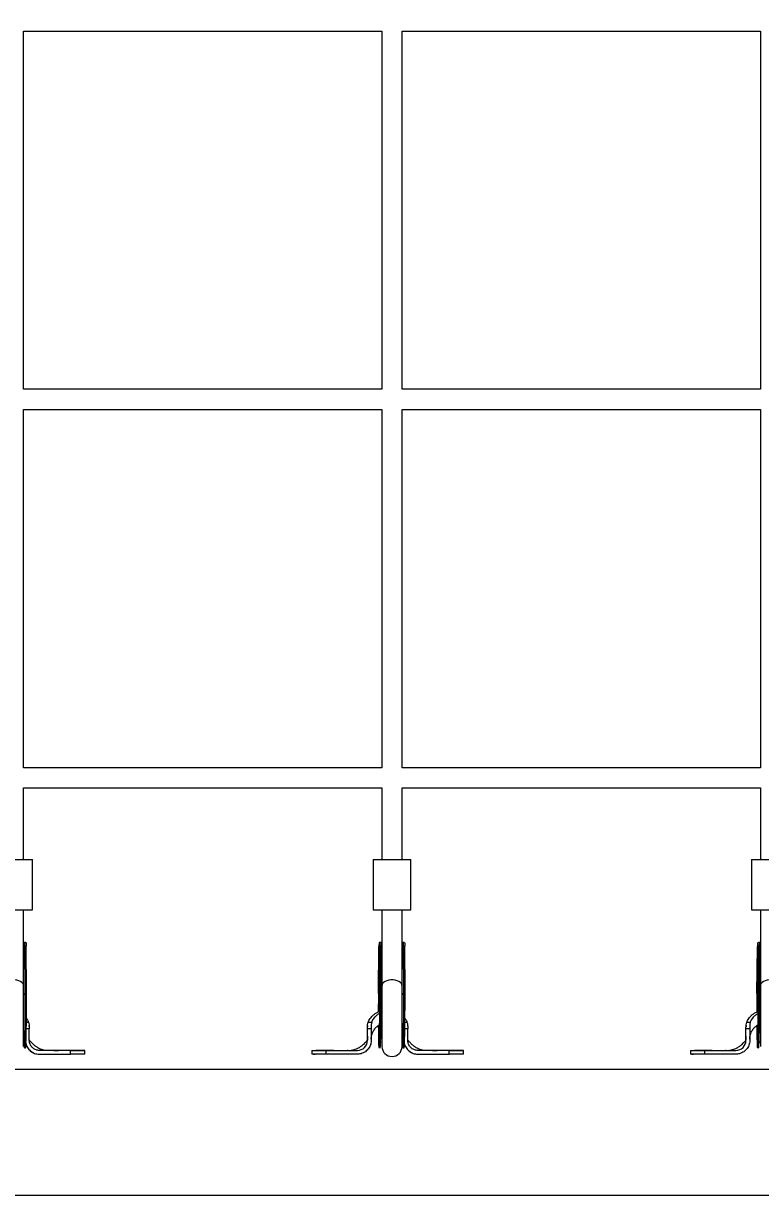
# Model space of a CAD drawing. Header units: millimetres. Extents: x -6879 to 7341, y -8047 to 7187.
# Drawn here: x -4096 to -3512, y -91 to 843 of the extents above; entities that cross this region are included whole.
import ezdxf

# ---------------------------------------------------------------- set-up
doc = ezdxf.new("R2010")
doc.units = ezdxf.units.MM
for name, color, linetype in [('DIKOM_ОБЪЕКТ', 7, 'Continuous'), ('DIKOM_РАЗМЕР_ЗОНА', 7, 'Continuous'), ('DIKOM_РАЗМЕР_ОБЪЕКТА', 7, 'Continuous')]:
    doc.layers.add(name, color=color, linetype=linetype)
doc.styles.add('style1', font='arial.ttf', dxfattribs={"width": 0.8})
doc.dimstyles.new('1-50', dxfattribs={"dimtxt": 300, "dimasz": 200, "dimexe": 100, "dimexo": 0, "dimgap": 100, "dimtad": 0, "dimdec": 0, "dimtxsty": 'style1', "dimcen": 0, "dimclrd": 7, "dimclre": 7, "dimadec": 1, "dimazin": 2, "dimtfac": 1, "dimtdec": 0, "dimtmove": 1, "dimatfit": 3, "dimfxl": 0, "dimlwd": 25, "dimlwe": 18, "dimarcsym": 0})

# ---------------------------------------------------------------- blocks, each defined once
blk = doc.blocks.new('*D20')
at = {"layer": 'Defpoints', "color": 0, "transparency": 16777216}
for p in [(-335.47, 4138.44), (-5198.79, -5966.88), (-1568.13, -5966.88)]:
    blk.add_point(p, dxfattribs=at)
at = {"layer": 'DIKOM_РАЗМЕР_ОБЪЕКТА', "color": 7, "lineweight": 18, "transparency": 16777216}
for p, q in [((-335.47, 4138.44), (-5298.79, 4138.44)), ((-1568.13, -5966.88), (-5298.79, -5966.88))]:
    blk.add_line(p, q, dxfattribs=at)
at = {"layer": 'DIKOM_РАЗМЕР_ОБЪЕКТА', "color": 7, "lineweight": 25, "transparency": 16777216}
for p, q in [((-5198.79, 3938.44), (-5198.79, -81.84)), ((-5198.79, -5766.88), (-5198.79, -1161.62))]:
    blk.add_line(p, q, dxfattribs=at)
at = {"layer": 'DIKOM_РАЗМЕР_ОБЪЕКТА', "color": 7, "transparency": 16777216}
for points in [[(-5232.12, 3938.44), (-5165.46, 3938.44), (-5198.79, 4138.44)], [(-5232.12, -5766.88), (-5165.46, -5766.88), (-5198.79, -5966.88)]]:
    blk.add_solid(points, dxfattribs=at)
at = {"layer": 'DIKOM_РАЗМЕР_ОБЪЕКТА', "color": 0, "transparency": 16777216, "insert": (-5198.79, -621.73), "char_height": 300, "attachment_point": 5, "rotation": 90, "style": 'style1'}
blk.add_mtext('10100', dxfattribs=at)
blk = doc.blocks.new('*D19')
at = {"layer": 'Defpoints', "color": 0, "transparency": 16777216}
for p in [(5624.04, 6094.27), (-4435.35, 2864.29), (5624.04, -2640.11)]:
    blk.add_point(p, dxfattribs=at)
at = {"layer": 'DIKOM_РАЗМЕР_ОБЪЕКТА', "color": 7, "lineweight": 18, "transparency": 16777216}
for p, q in [((-4435.35, 2864.29), (-4435.35, 6194.27)), ((5624.04, -2640.11), (5624.04, 6194.27))]:
    blk.add_line(p, q, dxfattribs=at)
at = {"layer": 'DIKOM_РАЗМЕР_ОБЪЕКТА', "color": 7, "lineweight": 25, "transparency": 16777216}
for p, q in [((-4235.35, 6094.27), (2113.67, 6094.27)), ((5424.04, 6094.27), (3193.46, 6094.27))]:
    blk.add_line(p, q, dxfattribs=at)
at = {"layer": 'DIKOM_РАЗМЕР_ОБЪЕКТА', "color": 7, "transparency": 16777216}
for points in [[(-4235.35, 6127.6), (-4235.35, 6060.94), (-4435.35, 6094.27)], [(5424.04, 6127.6), (5424.04, 6060.94), (5624.04, 6094.27)]]:
    blk.add_solid(points, dxfattribs=at)
at = {"layer": 'DIKOM_РАЗМЕР_ОБЪЕКТА', "color": 0, "transparency": 16777216, "insert": (2653.56, 6094.27), "char_height": 300, "attachment_point": 5, "style": 'style1'}
blk.add_mtext('10100', dxfattribs=at)
blk = doc.blocks.new('*D18')
at = {"layer": 'Defpoints', "color": 0, "transparency": 16777216}
for p in [(-342.29, 5666.7), (-6681.79, -8047.27), (-1651.48, -8047.27)]:
    blk.add_point(p, dxfattribs=at)
at = {"layer": 'DIKOM_РАЗМЕР_ЗОНА', "color": 7, "lineweight": 18, "transparency": 16777216}
for p, q in [((-342.29, 5666.7), (-6781.79, 5666.7)), ((-1651.48, -8047.27), (-6781.79, -8047.27))]:
    blk.add_line(p, q, dxfattribs=at)
at = {"layer": 'DIKOM_РАЗМЕР_ЗОНА', "color": 7, "lineweight": 25, "transparency": 16777216}
for p, q in [((-6681.79, 5466.7), (-6681.79, -340.84)), ((-6681.79, -7847.27), (-6681.79, -1420.62))]:
    blk.add_line(p, q, dxfattribs=at)
at = {"layer": 'DIKOM_РАЗМЕР_ЗОНА', "color": 7, "transparency": 16777216}
for points in [[(-6715.12, 5466.7), (-6648.46, 5466.7), (-6681.79, 5666.7)], [(-6715.12, -7847.27), (-6648.46, -7847.27), (-6681.79, -8047.27)]]:
    blk.add_solid(points, dxfattribs=at)
at = {"layer": 'DIKOM_РАЗМЕР_ЗОНА', "color": 0, "transparency": 16777216, "insert": (-6681.79, -880.73), "char_height": 300, "attachment_point": 5, "rotation": 90, "style": 'style1'}
blk.add_mtext('13700', dxfattribs=at)
blk = doc.blocks.new('*D17')
at = {"layer": 'Defpoints', "color": 0, "transparency": 16777216}
for p in [(-5935.35, 6990.27), (-5935.35, 998.27), (7340.79, -2830.86)]:
    blk.add_point(p, dxfattribs=at)
at = {"layer": 'DIKOM_РАЗМЕР_ЗОНА', "color": 7, "lineweight": 18, "transparency": 16777216}
for p, q in [((-5935.35, 998.27), (-5935.35, 7090.27)), ((7340.79, -2830.86), (7340.79, 7090.27))]:
    blk.add_line(p, q, dxfattribs=at)
at = {"layer": 'DIKOM_РАЗМЕР_ЗОНА', "color": 7, "lineweight": 25, "transparency": 16777216}
for p, q in [((-5735.35, 6990.27), (2016.67, 6990.27)), ((7140.79, 6990.27), (3096.46, 6990.27))]:
    blk.add_line(p, q, dxfattribs=at)
at = {"layer": 'DIKOM_РАЗМЕР_ЗОНА', "color": 7, "transparency": 16777216}
for points in [[(-5735.35, 7023.6), (-5735.35, 6956.94), (-5935.35, 6990.27)], [(7140.79, 7023.6), (7140.79, 6956.94), (7340.79, 6990.27)]]:
    blk.add_solid(points, dxfattribs=at)
at = {"layer": 'DIKOM_РАЗМЕР_ЗОНА', "color": 0, "transparency": 16777216, "insert": (2556.56, 6990.27), "char_height": 300, "attachment_point": 5, "style": 'style1'}
blk.add_mtext('13300', dxfattribs=at)

msp = doc.modelspace()

# ---------------------------------------------------------------- linework, layer by layer
at = {"layer": 'DIKOM_ОБЪЕКТ', "color": 7, "linetype": 'Continuous', "lineweight": 15}
for p, q in [((-4096.47, 837.06), (-3812.47, 837.06)), ((-4096.47, 553.06), (-4096.47, 837.06)), ((-3812.47, 837.06), (-3812.47, 553.06)), ((-3796.47, 837.06), (-3512.47, 837.06)), ((-3796.47, 553.06), (-3796.47, 837.06)), ((-3512.47, 837.06), (-3512.47, 553.06)), ((-3812.47, 553.06), (-4096.47, 553.06)), ((-3512.47, 553.06), (-3796.47, 553.06)), ((-4096.47, 253.06), (-4096.47, 537.06)), ((-4096.47, 537.06), (-3812.47, 537.06)), ((-3812.47, 537.06), (-3812.47, 253.06)), ((-3796.47, 253.06), (-3796.47, 537.06)), ((-3796.47, 537.06), (-3512.47, 537.06)), ((-3512.47, 537.06), (-3512.47, 253.06)), ((-3812.47, 253.06), (-4096.47, 253.06)), ((-3512.47, 253.06), (-3796.47, 253.06)), ((-4096.47, 180.4), (-4096.47, 237.06)), ((-4096.47, 237.06), (-3812.47, 237.06)), ((-3812.47, 237.06), (-3812.47, 180.4)), ((-3796.47, 237.06), (-3512.47, 237.06)), ((-3796.47, 180.4), (-3796.47, 237.06)), ((-3512.47, 237.06), (-3512.47, 180.4)), ((-4104.47, 180.4), (-4089.47, 180.4)), ((-4089.47, 140.4), (-4089.47, 180.4)), ((-3819.47, 180.4), (-3819.47, 140.4)), ((-3819.47, 180.4), (-3804.47, 180.4)), ((-3804.47, 180.4), (-3789.47, 180.4)), ((-3789.47, 140.4), (-3789.47, 180.4)), ((-3519.47, 180.4), (-3519.47, 140.4)), ((-3519.47, 180.4), (-3504.47, 180.4)), ((-4104.47, 140.4), (-4089.47, 140.4)), ((-4096.47, 80.12), (-4096.47, 140.4)), ((-3819.47, 140.4), (-3804.47, 140.4)), ((-3812.47, 140.4), (-3812.47, 80.12)), ((-3804.47, 140.4), (-3789.47, 140.4)), ((-3796.47, 80.12), (-3796.47, 140.4)), ((-3519.47, 140.4), (-3504.47, 140.4)), ((-3512.47, 140.4), (-3512.47, 80.12)), ((-4094.87, 114.53), (-4095.93, 114.54)), ((-3814.34, 112.76), (-3814.15, 74.97)), ((-3812.9, 114.6), (-3813.95, 114.61)), ((-3794.87, 114.53), (-3795.93, 114.54)), ((-3514.34, 112.76), (-3514.15, 74.97)), ((-3512.9, 114.6), (-3513.95, 114.61)), ((-4095.15, 74.98), (-4095.34, 111.66)), ((-4094.34, 111.65), (-4095.34, 111.66)), ((-4094.15, 74.98), (-4094.34, 111.65)), ((-3815.24, 74.08), (-3814.8, 111.34)), ((-3814.15, 75.05), (-3814.34, 111.73)), ((-3813.34, 111.73), (-3814.34, 111.73)), ((-3813.15, 75.05), (-3813.34, 111.73)), ((-3795.15, 74.98), (-3795.34, 111.66)), ((-3794.34, 111.65), (-3795.34, 111.66)), ((-3794.15, 74.98), (-3794.34, 111.65)), ((-3515.24, 74.08), (-3514.8, 111.34)), ((-3514.15, 75.05), (-3514.34, 111.73)), ((-3513.34, 111.73), (-3514.34, 111.73)), ((-3513.15, 75.05), (-3513.34, 111.73)), ((-4096.47, 32.12), (-4096.47, 80.12)), ((-4094.15, 74.98), (-4095.15, 74.98)), ((-3813.15, 75.05), (-3814.15, 75.05)), ((-3814.15, 75.05), (-3814.15, 74.97)), ((-3813, 74.31), (-3813.15, 74.9)), ((-3812.47, 80.12), (-3812.47, 32.12)), ((-3796.47, 32.12), (-3796.47, 80.12)), ((-3794.15, 74.98), (-3795.15, 74.98)), ((-3513.15, 75.05), (-3514.15, 75.05)), ((-3514.15, 75.05), (-3514.15, 74.97)), ((-3513, 74.31), (-3513.15, 74.9)), ((-3512.47, 80.12), (-3512.47, 32.12)), ((-4094.23, 51.29), (-4092.59, 51.29)), ((-4092, 48.19), (-4092.01, 48.76)), ((-3823.87, 48.29), (-3823.89, 47.59)), ((-3823.86, 48.57), (-3823.87, 47.78)), ((-3823.25, 51.29), (-3820.53, 51.29)), ((-3794.23, 51.29), (-3792.59, 51.29)), ((-3792, 48.19), (-3792.01, 48.76)), ((-3523.87, 48.29), (-3523.89, 47.59)), ((-3523.86, 48.57), (-3523.87, 47.78)), ((-3523.25, 51.29), (-3520.53, 51.29)), ((-4091.92, 46.08), (-4094.3, 46.08)), ((-4091.92, 37.94), (-4091.92, 46.08)), ((-4091.92, 36.94), (-4091.92, 37.94)), ((-3820.92, 46.08), (-3823.92, 46.08)), ((-3823.92, 37.94), (-3823.92, 46.08)), ((-3823.92, 36.94), (-3823.92, 37.94)), ((-3820.92, 46.08), (-3820.92, 37.94)), ((-3820.92, 37.94), (-3820.92, 36.94)), ((-3791.92, 46.08), (-3794.3, 46.08)), ((-3791.92, 37.94), (-3791.92, 46.08)), ((-3791.92, 36.94), (-3791.92, 37.94)), ((-3520.92, 46.08), (-3523.92, 46.08)), ((-3523.92, 37.94), (-3523.92, 46.08)), ((-3523.92, 36.94), (-3523.92, 37.94)), ((-3520.92, 46.08), (-3520.92, 37.94)), ((-3520.92, 37.94), (-3520.92, 36.94)), ((-4095.86, 31.04), (-4094.86, 31.04)), ((-4091.35, 28.9), (-4091.03, 28.6)), ((-4090.65, 28.24), (-4088.89, 27.19)), ((-4059.2, 28.94), (-4083.92, 28.94)), ((-4059.2, 25.94), (-4059.2, 28.94)), ((-4054.51, 28.94), (-4051.4, 28.94)), ((-4054.28, 28.94), (-4052.04, 28.94)), ((-4047.92, 28.94), (-4053.2, 28.94)), ((-4047.92, 25.94), (-4047.92, 28.94)), ((-3867.92, 28.94), (-3867.92, 25.94)), ((-3862.11, 28.94), (-3864.84, 28.94)), ((-3855.41, 28.94), (-3862.04, 28.94)), ((-3856.81, 28.94), (-3857.21, 28.94)), ((-3856.64, 25.94), (-3856.64, 28.94)), ((-3856.64, 28.94), (-3831.92, 28.94)), ((-3814.86, 31.12), (-3813.86, 31.11)), ((-3795.86, 31.04), (-3794.86, 31.04)), ((-3791.35, 28.9), (-3791.03, 28.6)), ((-3790.65, 28.24), (-3788.89, 27.19)), ((-3759.2, 28.94), (-3783.92, 28.94)), ((-3759.2, 25.94), (-3759.2, 28.94)), ((-3754.51, 28.94), (-3751.4, 28.94)), ((-3754.28, 28.94), (-3752.04, 28.94)), ((-3747.92, 28.94), (-3753.2, 28.94)), ((-3747.92, 25.94), (-3747.92, 28.94)), ((-3567.92, 28.94), (-3567.92, 25.94)), ((-3562.11, 28.94), (-3564.84, 28.94)), ((-3555.41, 28.94), (-3562.04, 28.94)), ((-3556.81, 28.94), (-3557.2, 28.94)), ((-3556.64, 25.94), (-3556.64, 28.94)), ((-3556.64, 28.94), (-3531.92, 28.94)), ((-3514.86, 31.12), (-3513.86, 31.11)), ((-4083.92, 25.94), (-4059.2, 25.94)), ((-3831.92, 25.94), (-3856.64, 25.94)), ((-3783.92, 25.94), (-3759.2, 25.94)), ((-3531.92, 25.94), (-3556.64, 25.94)), ((-4185.35, 14.18), (-3135.35, 14.18)), ((-4185.35, -85.82), (-3135.35, -85.82))]:
    msp.add_line(p, q, dxfattribs=at)
at = {"layer": 'DIKOM_ОБЪЕКТ', "color": 7, "linetype": 'Continuous', "lineweight": 15, "flags": 128}
for points in [[(-4096.47, 80.12), (-4096.58, 80.89), (-4097.04, 81.89), (-4097.85, 82.81), (-4098.97, 83.6), (-4100.35, 84.23), (-4101.92, 84.67), (-4103.61, 84.89), (-4105.34, 84.89), (-4107.03, 84.67), (-4108.6, 84.23), (-4109.97, 83.6), (-4111.09, 82.81), (-4111.9, 81.89), (-4112.37, 80.89), (-4112.47, 80.12)], [(-3796.47, 80.12), (-3796.58, 80.89), (-3797.04, 81.89), (-3797.85, 82.81), (-3798.97, 83.6), (-3800.35, 84.23), (-3801.92, 84.67), (-3803.61, 84.89), (-3805.34, 84.89), (-3807.03, 84.67), (-3808.6, 84.23), (-3809.97, 83.6), (-3811.09, 82.81), (-3811.9, 81.89), (-3812.37, 80.89), (-3812.47, 80.12)], [(-3496.47, 80.12), (-3496.58, 80.89), (-3497.04, 81.89), (-3497.85, 82.81), (-3498.97, 83.6), (-3500.35, 84.23), (-3501.92, 84.67), (-3503.61, 84.89), (-3505.34, 84.89), (-3507.03, 84.67), (-3508.6, 84.23), (-3509.97, 83.6), (-3511.09, 82.81), (-3511.9, 81.89), (-3512.37, 80.89), (-3512.47, 80.12)], [(-4096.19, 36.98), (-4096.16, 35.99), (-4096.12, 34.34), (-4096.06, 33.01), (-4096.01, 32.01), (-4095.95, 31.36), (-4095.88, 31.06), (-4095.82, 31.12), (-4095.76, 31.53), (-4095.69, 32.3), (-4095.63, 33.4), (-4095.56, 34.84), (-4095.5, 36.58), (-4095.45, 38.62), (-4095.39, 40.93), (-4095.34, 43.48), (-4095.29, 46.25), (-4095.25, 49.19), (-4095.22, 52.28), (-4095.19, 55.49), (-4095.17, 58.77), (-4095.15, 62.09), (-4095.14, 65.41), (-4095.14, 68.69), (-4095.14, 71.89), (-4095.15, 74.98)], [(-4094.52, 36.14), (-4094.5, 36.58), (-4094.45, 38.62), (-4094.39, 40.93), (-4094.34, 43.48), (-4094.29, 46.24), (-4094.25, 49.19), (-4094.22, 52.28), (-4094.19, 55.49), (-4094.17, 58.77), (-4094.15, 62.09), (-4094.14, 65.4), (-4094.14, 68.68), (-4094.14, 71.89), (-4094.15, 74.98)], [(-3815.32, 48.53), (-3815.32, 48.3), (-3815.3, 45.41), (-3815.27, 42.71), (-3815.24, 40.24), (-3815.2, 38.01), (-3815.16, 36.06), (-3815.11, 34.41), (-3815.06, 33.08), (-3815, 32.09), (-3814.94, 31.44), (-3814.88, 31.14), (-3814.82, 31.19), (-3814.75, 31.61), (-3814.69, 32.37), (-3814.62, 33.48), (-3814.56, 34.91), (-3814.5, 36.66), (-3814.44, 38.7), (-3814.39, 41), (-3814.34, 43.55), (-3814.29, 46.32), (-3814.25, 49.26), (-3814.21, 52.36), (-3814.19, 55.56), (-3814.16, 58.84), (-3814.15, 62.16), (-3814.14, 65.48), (-3814.13, 68.76), (-3814.14, 71.96), (-3814.15, 75.05)], [(-3813.86, 31.11), (-3813.82, 31.19), (-3813.75, 31.6), (-3813.69, 32.37), (-3813.62, 33.47), (-3813.56, 34.91), (-3813.5, 36.65), (-3813.44, 38.69), (-3813.39, 41), (-3813.34, 43.55), (-3813.29, 46.32), (-3813.25, 49.26), (-3813.22, 52.35), (-3813.19, 55.56), (-3813.16, 58.84), (-3813.15, 62.16), (-3813.14, 65.48), (-3813.14, 68.76), (-3813.14, 71.96), (-3813.15, 75.05)], [(-3796.19, 36.98), (-3796.16, 35.99), (-3796.12, 34.34), (-3796.06, 33.01), (-3796.01, 32.01), (-3795.95, 31.36), (-3795.88, 31.06), (-3795.82, 31.12), (-3795.76, 31.53), (-3795.69, 32.3), (-3795.63, 33.4), (-3795.56, 34.84), (-3795.5, 36.58), (-3795.45, 38.62), (-3795.39, 40.93), (-3795.34, 43.48), (-3795.29, 46.25), (-3795.25, 49.19), (-3795.22, 52.28), (-3795.19, 55.49), (-3795.17, 58.77), (-3795.15, 62.09), (-3795.14, 65.41), (-3795.14, 68.69), (-3795.14, 71.89), (-3795.15, 74.98)], [(-3794.52, 36.14), (-3794.5, 36.58), (-3794.45, 38.62), (-3794.39, 40.93), (-3794.34, 43.48), (-3794.3, 46.24), (-3794.25, 49.19), (-3794.22, 52.28), (-3794.19, 55.49), (-3794.17, 58.77), (-3794.15, 62.09), (-3794.14, 65.4), (-3794.14, 68.68), (-3794.14, 71.89), (-3794.15, 74.98)], [(-3515.32, 48.53), (-3515.32, 48.3), (-3515.3, 45.41), (-3515.28, 42.71), (-3515.24, 40.24), (-3515.2, 38.01), (-3515.16, 36.06), (-3515.11, 34.41), (-3515.06, 33.08), (-3515, 32.09), (-3514.94, 31.44), (-3514.88, 31.14), (-3514.82, 31.19), (-3514.75, 31.61), (-3514.69, 32.37), (-3514.62, 33.48), (-3514.56, 34.91), (-3514.5, 36.66), (-3514.44, 38.7), (-3514.39, 41), (-3514.34, 43.55), (-3514.29, 46.32), (-3514.25, 49.26), (-3514.22, 52.36), (-3514.19, 55.56), (-3514.16, 58.84), (-3514.15, 62.16), (-3514.14, 65.48), (-3514.14, 68.76), (-3514.14, 71.96), (-3514.15, 75.05)], [(-3513.86, 31.11), (-3513.82, 31.19), (-3513.75, 31.6), (-3513.69, 32.37), (-3513.62, 33.47), (-3513.56, 34.91), (-3513.5, 36.65), (-3513.44, 38.69), (-3513.39, 41), (-3513.34, 43.55), (-3513.29, 46.32), (-3513.25, 49.26), (-3513.22, 52.35), (-3513.19, 55.56), (-3513.16, 58.84), (-3513.15, 62.16), (-3513.14, 65.48), (-3513.14, 68.76), (-3513.14, 71.96), (-3513.15, 75.05)], [(-3815.24, 74.08), (-3815.27, 70.95), (-3815.3, 67.71), (-3815.32, 64.42), (-3815.33, 61.1), (-3815.34, 59.48)], [(-3812.47, 73.6), (-3812.99, 74.29), (-3813, 74.31)], [(-3515.24, 74.08), (-3515.27, 70.95), (-3515.3, 67.71), (-3515.32, 64.42), (-3515.33, 61.1), (-3515.34, 59.48)], [(-3512.47, 73.6), (-3512.99, 74.29), (-3513, 74.31)]]:
    msp.add_lwpolyline(points, dxfattribs=at)
at = {"layer": 'DIKOM_ОБЪЕКТ', "color": 7, "linetype": 'Continuous', "lineweight": 15}
for centre, radius, start, end in [((-4097.74, 75.45), 2.63, 298.8168, 349.59376), ((-3797.74, 75.45), 2.63, 298.7851, 349.6058), ((-3812.59, 74.49), 2.68, 188.80674, 236.04445), ((-3512.59, 74.49), 2.68, 188.78721, 236.08545), ((-4112.5, 34.17), 17.91, 349.93966, 0.29961), ((-3831.92, 36.94), 8, 270.00105, 359.9998), ((-3804.47, 32.12), 8, 180, 0), ((-3812.29, 34.15), 17.71, 349.87961, 0.35966), ((-3531.92, 36.94), 8, 270.00105, 359.9998)]:
    msp.add_arc(centre, radius, start, end, dxfattribs=at)
for points, knots in [([(-4095.34, 111.66), (-4095.34, 112.14), (-4095.35, 113.11), (-4095.41, 114.1), (-4095.66, 114.56), (-4096.02, 114.58), (-4096.38, 114.39), (-4096.46, 114.34)], [0, 0, 0, 0, 0.236435, 0.472958, 0.706283, 0.928097, 1, 1, 1, 1]), ([(-4094.87, 114.48), (-4094.77, 114.48), (-4094.52, 114.48), (-4094.39, 113.92), (-4094.35, 112.96), (-4094.34, 112.07), (-4094.34, 111.65)], [0, 0, 0, 0, 0.189178, 0.465132, 0.746968, 1, 1, 1, 1]), ([(-3814.17, 114.39), (-3814.29, 114.39), (-3814.57, 114.39), (-3814.72, 113.81), (-3814.79, 112.8), (-3814.8, 111.83), (-3814.8, 111.34)], [0, 0, 0, 0, 0.189937, 0.454984, 0.723243, 1, 1, 1, 1]), ([(-3814.34, 111.73), (-3814.34, 112.22), (-3814.35, 113.19), (-3814.33, 114.15), (-3814.23, 114.61), (-3814.02, 114.57), (-3813.95, 114.55)], [0, 0, 0, 0, 0.295001, 0.590068, 0.881902, 1, 1, 1, 1]), ([(-3812.47, 114.42), (-3812.56, 114.48), (-3812.91, 114.68), (-3813.18, 114.59), (-3813.34, 114.05), (-3813.35, 113.08), (-3813.34, 112.18), (-3813.34, 111.73)], [0, 0, 0, 0, 0.086125, 0.324413, 0.547711, 0.776042, 1, 1, 1, 1]), ([(-3795.34, 111.66), (-3795.34, 112.14), (-3795.35, 113.11), (-3795.41, 114.1), (-3795.66, 114.56), (-3796.02, 114.58), (-3796.38, 114.39), (-3796.46, 114.34)], [0, 0, 0, 0, 0.236441, 0.472969, 0.706299, 0.928096, 1, 1, 1, 1]), ([(-3794.87, 114.48), (-3794.77, 114.48), (-3794.52, 114.48), (-3794.4, 113.92), (-3794.35, 112.96), (-3794.34, 112.07), (-3794.34, 111.65)], [0, 0, 0, 0, 0.189179, 0.465125, 0.746966, 1, 1, 1, 1]), ([(-3514.17, 114.39), (-3514.29, 114.39), (-3514.57, 114.39), (-3514.72, 113.81), (-3514.78, 112.8), (-3514.8, 111.83), (-3514.8, 111.34)], [0, 0, 0, 0, 0.189919, 0.454971, 0.723236, 1, 1, 1, 1]), ([(-3514.34, 111.73), (-3514.34, 112.22), (-3514.35, 113.19), (-3514.33, 114.15), (-3514.23, 114.61), (-3514.02, 114.57), (-3513.95, 114.55)], [0, 0, 0, 0, 0.295001, 0.590068, 0.881902, 1, 1, 1, 1]), ([(-3512.47, 114.42), (-3512.56, 114.48), (-3512.91, 114.68), (-3513.18, 114.59), (-3513.34, 114.05), (-3513.35, 113.08), (-3513.34, 112.18), (-3513.34, 111.73)], [0, 0, 0, 0, 0.086097, 0.324393, 0.547697, 0.776036, 1, 1, 1, 1]), ([(-3813.98, 74.23), (-3813.98, 73.17), (-3813.97, 71.08), (-3813.96, 67.83), (-3813.96, 64.62), (-3813.96, 61.49), (-3813.96, 58.49), (-3813.97, 54.76), (-3813.99, 50.54), (-3814, 46.22), (-3814, 42.79), (-3813.98, 40.21), (-3813.94, 38.39), (-3813.85, 37.26), (-3813.76, 36.65), (-3813.64, 36.6), (-3813.59, 36.58)], [0, 0, 0, 0, 0.069556, 0.136975, 0.202236, 0.265316, 0.3262, 0.384871, 0.495389, 0.596974, 0.689601, 0.773294, 0.848129, 0.91423, 0.971786, 1, 1, 1, 1]), ([(-3513.98, 74.23), (-3513.98, 73.17), (-3513.97, 71.08), (-3513.96, 67.83), (-3513.96, 64.62), (-3513.96, 61.49), (-3513.96, 58.49), (-3513.97, 54.76), (-3513.99, 50.54), (-3514, 46.22), (-3514, 42.79), (-3513.98, 40.21), (-3513.94, 38.39), (-3513.85, 37.26), (-3513.76, 36.65), (-3513.64, 36.6), (-3513.59, 36.58)], [0, 0, 0, 0, 0.069556, 0.136975, 0.202236, 0.265316, 0.3262, 0.38487, 0.495388, 0.596973, 0.6896, 0.773294, 0.848129, 0.91423, 0.971785, 1, 1, 1, 1]), ([(-3823.25, 51.29), (-3823.08, 51.72), (-3822.42, 53.41), (-3820.89, 55.55), (-3818.76, 57.5), (-3816.76, 58.82), (-3815.14, 59.67), (-3814.14, 59.96), (-3813.96, 60.01)], [0, 0, 0, 0, 0.1071992, 0.4155036, 0.5891436, 0.7628372, 0.9585308, 1, 1, 1, 1]), ([(-3813.97, 58.24), (-3814.1, 58.2), (-3815, 57.87), (-3816.51, 56.88), (-3818.62, 55.05), (-3819.94, 53.04), (-3820.42, 51.62), (-3820.53, 51.29)], [0, 0, 0, 0, 0.044111, 0.287573, 0.540031, 0.892533, 1, 1, 1, 1]), ([(-3523.25, 51.29), (-3523.08, 51.72), (-3522.42, 53.41), (-3520.89, 55.55), (-3518.76, 57.5), (-3516.76, 58.82), (-3515.14, 59.67), (-3514.14, 59.96), (-3513.96, 60.01)], [0, 0, 0, 0, 0.107188, 0.415498, 0.589141, 0.762867, 0.958564, 1, 1, 1, 1]), ([(-3513.96, 58.24), (-3514.1, 58.2), (-3515, 57.87), (-3516.51, 56.88), (-3518.62, 55.05), (-3519.94, 53.04), (-3520.42, 51.62), (-3520.53, 51.29)], [0, 0, 0, 0, 0.044111, 0.287573, 0.540031, 0.892533, 1, 1, 1, 1]), ([(-4094.2, 54.38), (-4094.17, 54.35), (-4093.56, 53.63), (-4093.06, 52.55), (-4092.67, 51.5), (-4092.59, 51.29)], [0, 0, 0, 0, 0.039745, 0.803355, 1, 1, 1, 1]), ([(-4092.59, 51.29), (-4092.39, 50.63), (-4091.99, 49.29), (-4091.94, 47.87), (-4091.92, 47.16)], [0, 0, 0, 0, 0.491595, 1, 1, 1, 1]), ([(-4091.92, 47.16), (-4091.92, 47.06), (-4091.92, 46.7), (-4091.92, 46.34), (-4091.92, 46.08)], [0, 0, 0, 0, 0.256329, 1, 1, 1, 1]), ([(-3823.92, 47.16), (-3823.89, 47.85), (-3823.85, 49.26), (-3823.45, 50.6), (-3823.25, 51.29)], [0, 0, 0, 0, 0.492163, 1, 1, 1, 1]), ([(-3823.92, 46.08), (-3823.92, 46.17), (-3823.92, 46.53), (-3823.92, 46.89), (-3823.92, 47.16)], [0, 0, 0, 0, 0.256317, 1, 1, 1, 1]), ([(-3820.53, 51.29), (-3820.56, 51.2), (-3820.67, 50.8), (-3820.83, 50.06), (-3820.91, 49.22), (-3820.93, 48.03), (-3820.92, 47.04), (-3820.92, 46.22), (-3820.92, 46.08)], [0, 0, 0, 0, 0.048339, 0.242024, 0.435703, 0.532418, 0.919384, 1, 1, 1, 1]), ([(-3820.92, 37.89), (-3820.91, 38.32), (-3820.89, 39.17), (-3820.7, 40.42), (-3820.41, 41.63), (-3819.81, 43.32), (-3818.69, 45.42), (-3816.75, 47.57), (-3815.13, 48.9), (-3814.12, 49.33), (-3813.99, 49.39)], [0, 0, 0, 0, 0.090612, 0.180696, 0.26866, 0.354307, 0.562583, 0.7679, 0.96954, 1, 1, 1, 1]), ([(-3794.2, 54.38), (-3794.17, 54.35), (-3793.57, 53.63), (-3793.06, 52.55), (-3792.67, 51.5), (-3792.59, 51.29)], [0, 0, 0, 0, 0.039744, 0.803406, 1, 1, 1, 1]), ([(-3792.59, 51.29), (-3792.39, 50.63), (-3791.99, 49.29), (-3791.94, 47.87), (-3791.92, 47.16)], [0, 0, 0, 0, 0.491591, 1, 1, 1, 1]), ([(-3791.92, 47.16), (-3791.92, 47.06), (-3791.92, 46.7), (-3791.92, 46.34), (-3791.92, 46.08)], [0, 0, 0, 0, 0.256329, 1, 1, 1, 1]), ([(-3523.92, 47.16), (-3523.89, 47.85), (-3523.85, 49.26), (-3523.45, 50.6), (-3523.25, 51.29)], [0, 0, 0, 0, 0.492167, 1, 1, 1, 1]), ([(-3523.92, 46.08), (-3523.92, 46.17), (-3523.92, 46.53), (-3523.92, 46.89), (-3523.92, 47.16)], [0, 0, 0, 0, 0.256317, 1, 1, 1, 1]), ([(-3520.53, 51.29), (-3520.56, 51.2), (-3520.67, 50.8), (-3520.83, 50.06), (-3520.91, 49.22), (-3520.93, 48.03), (-3520.92, 47.04), (-3520.92, 46.22), (-3520.92, 46.08)], [0, 0, 0, 0, 0.048338, 0.24204, 0.435708, 0.532423, 0.919384, 1, 1, 1, 1]), ([(-3520.92, 37.89), (-3520.91, 38.32), (-3520.89, 39.17), (-3520.7, 40.42), (-3520.41, 41.63), (-3519.81, 43.32), (-3518.69, 45.42), (-3516.75, 47.57), (-3515.13, 48.9), (-3514.12, 49.33), (-3513.99, 49.39)], [0, 0, 0, 0, 0.090612, 0.180694, 0.26865, 0.354307, 0.562582, 0.767898, 0.969509, 1, 1, 1, 1]), ([(-4079.05, 28.94), (-4079.41, 28.96), (-4080.11, 29), (-4081.93, 29.48), (-4083.68, 30.19), (-4085.1, 30.96), (-4086.2, 31.67), (-4087.12, 32.32), (-4088, 33.04), (-4088.95, 33.89), (-4089.86, 34.93), (-4090.73, 35.7), (-4091.32, 36.39), (-4091.73, 36.91), (-4091.82, 37.16), (-4091.84, 37.22), (-4091.86, 37.25), (-4091.87, 37.28), (-4091.88, 37.31), (-4091.9, 37.41), (-4091.91, 37.46), (-4091.92, 37.52), (-4091.92, 37.82), (-4091.92, 37.93), (-4091.92, 37.97)], [0, 0, 0, 0, 0.150021, 0.285118, 0.400988, 0.491064, 0.549657, 0.595439, 0.653445, 0.721437, 0.788232, 0.844909, 0.895828, 0.920026, 0.924452, 0.926115, 0.927574, 0.929021, 0.930601, 0.934411, 0.957287, 0.976122, 0.990797, 1, 1, 1, 1]), ([(-3823.92, 40.25), (-3823.92, 40.29), (-3823.92, 40.36), (-3823.92, 40.18), (-3823.92, 39.52), (-3823.92, 38.79), (-3823.92, 38.24), (-3823.92, 37.74), (-3823.92, 37.48), (-3823.94, 37.4), (-3823.94, 37.36), (-3823.96, 37.29), (-3823.97, 37.26), (-3823.98, 37.23), (-3824, 37.2), (-3824.02, 37.14), (-3824.12, 36.9), (-3824.52, 36.39), (-3825.16, 35.66), (-3826.08, 34.82), (-3827.01, 33.79), (-3827.96, 32.93), (-3828.78, 32.28), (-3829.66, 31.65), (-3830.74, 30.96), (-3832.18, 30.19), (-3833.94, 29.47), (-3835.79, 29), (-3836.51, 28.96), (-3836.89, 28.94)], [0, 0, 0, 0, 0.038805, 0.073969, 0.12484, 0.172223, 0.205996, 0.22786, 0.2417, 0.25434, 0.268538, 0.271439, 0.272635, 0.273736, 0.274877, 0.276185, 0.279636, 0.298265, 0.337815, 0.388351, 0.446673, 0.49411, 0.533655, 0.567923, 0.614048, 0.684943, 0.776095, 0.882281, 1, 1, 1, 1]), ([(-3779.05, 28.94), (-3779.42, 28.96), (-3780.11, 29), (-3781.93, 29.48), (-3783.68, 30.19), (-3785.1, 30.96), (-3786.2, 31.67), (-3787.12, 32.32), (-3788, 33.04), (-3788.95, 33.89), (-3789.86, 34.93), (-3790.73, 35.7), (-3791.32, 36.4), (-3791.73, 36.91), (-3791.82, 37.16), (-3791.85, 37.22), (-3791.86, 37.25), (-3791.87, 37.28), (-3791.88, 37.31), (-3791.9, 37.41), (-3791.91, 37.46), (-3791.92, 37.52), (-3791.92, 37.82), (-3791.92, 37.93), (-3791.92, 37.97)], [0, 0, 0, 0, 0.150022, 0.285111, 0.400981, 0.491058, 0.549652, 0.595446, 0.65344, 0.721443, 0.788229, 0.844916, 0.895825, 0.920024, 0.92445, 0.926119, 0.927579, 0.929021, 0.9306, 0.934411, 0.957287, 0.976122, 0.990797, 1, 1, 1, 1]), ([(-3523.92, 40.25), (-3523.92, 40.29), (-3523.92, 40.36), (-3523.92, 40.18), (-3523.92, 39.52), (-3523.92, 38.79), (-3523.92, 38.24), (-3523.92, 37.74), (-3523.92, 37.48), (-3523.94, 37.4), (-3523.94, 37.36), (-3523.96, 37.29), (-3523.97, 37.26), (-3523.99, 37.23), (-3524, 37.2), (-3524.02, 37.14), (-3524.12, 36.89), (-3524.53, 36.39), (-3525.16, 35.66), (-3526.08, 34.82), (-3527.01, 33.79), (-3527.96, 32.93), (-3528.78, 32.28), (-3529.66, 31.65), (-3530.74, 30.96), (-3532.18, 30.19), (-3533.94, 29.47), (-3535.79, 29), (-3536.51, 28.96), (-3536.89, 28.94)], [0, 0, 0, 0, 0.038805, 0.073969, 0.124841, 0.172223, 0.205996, 0.227861, 0.2417, 0.25434, 0.268539, 0.271438, 0.272634, 0.273739, 0.274875, 0.276189, 0.279634, 0.29827, 0.337813, 0.388349, 0.44668, 0.494116, 0.533653, 0.56793, 0.614045, 0.684941, 0.776101, 0.882281, 1, 1, 1, 1]), ([(-4094.88, 36.14), (-4094.87, 35.98), (-4094.78, 34.59), (-4093.97, 32.01), (-4091.78, 28.94), (-4088.68, 26.79), (-4085.89, 26), (-4084.29, 25.95), (-4083.92, 25.94)], [0, 0, 0, 0, 0.029087, 0.255524, 0.481951, 0.707372, 0.932903, 1, 1, 1, 1]), ([(-4083.92, 28.94), (-4084.14, 28.94), (-4085.26, 28.97), (-4087.25, 29.5), (-4089.53, 31.02), (-4091.16, 33.21), (-4091.85, 35.31), (-4091.9, 36.57), (-4091.92, 36.94)], [0, 0, 0, 0, 0.0541175, 0.2683316, 0.4825345, 0.6972855, 0.9119819, 1, 1, 1, 1]), ([(-4091.14, 28.64), (-4091.08, 28.59), (-4090.96, 28.49), (-4090.85, 28.4), (-4090.8, 28.35)], [0, 0, 0, 0, 0.500189, 1, 1, 1, 1]), ([(-4078.73, 28.95), (-4078.81, 28.95), (-4078.97, 28.95), (-4079.13, 28.95), (-4079.22, 28.95)], [0, 0, 0, 0, 0.498036, 1, 1, 1, 1]), ([(-4072.37, 28.94), (-4072.38, 28.94), (-4072.45, 28.94), (-4072.07, 28.94), (-4071.24, 28.94), (-4070.06, 28.94), (-4069.14, 28.94), (-4068.72, 28.94)], [0, 0, 0, 0, 0.064242, 0.306774, 0.549323, 0.791852, 1, 1, 1, 1]), ([(-4058.81, 28.94), (-4059.74, 28.94), (-4061.7, 28.94), (-4064.21, 28.94), (-4065.52, 28.94)], [0, 0, 0, 0, 0.4774681, 1, 1, 1, 1]), ([(-4053.55, 28.94), (-4054.67, 28.94), (-4057, 28.94), (-4059.49, 28.94), (-4060.79, 28.94)], [0, 0, 0, 0, 0.478165, 1, 1, 1, 1]), ([(-4059.2, 28.94), (-4059.12, 28.94), (-4058.7, 28.94), (-4056.99, 28.94), (-4054.57, 28.94), (-4052.04, 28.94), (-4050.2, 28.94), (-4048.86, 28.94), (-4048.05, 28.94), (-4047.98, 28.94), (-4047.94, 28.94)], [0, 0, 0, 0, 0.012382, 0.061891, 0.26113, 0.409636, 0.562456, 0.710965, 0.863783, 1, 1, 1, 1]), ([(-4053.2, 28.94), (-4053.58, 28.94), (-4054.36, 28.94), (-4055.58, 28.94), (-4056.19, 28.94)], [0, 0, 0, 0, 0.492055, 1, 1, 1, 1]), ([(-3867.9, 28.94), (-3867.9, 28.94), (-3868, 28.94), (-3867.64, 28.94), (-3866.79, 28.94), (-3865.35, 28.94), (-3863.41, 28.94), (-3860.64, 28.94), (-3858.14, 28.94), (-3856.64, 28.94)], [0, 0, 0, 0, 0.012296, 0.16514, 0.313684, 0.466529, 0.61506, 0.767916, 1, 1, 1, 1]), ([(-3850.6, 28.94), (-3851.9, 28.94), (-3854.4, 28.94), (-3856.36, 28.94), (-3857.29, 28.94)], [0, 0, 0, 0, 0.522434, 1, 1, 1, 1]), ([(-3847.14, 28.94), (-3847.1, 28.94), (-3846.54, 28.94), (-3845.56, 28.94), (-3844.37, 28.94), (-3843.65, 28.94), (-3843.34, 28.94), (-3843.43, 28.94), (-3843.43, 28.94)], [0, 0, 0, 0, 0.022189, 0.263629, 0.505075, 0.746545, 0.988001, 1, 1, 1, 1]), ([(-3839.76, 28.95), (-3839.81, 28.95), (-3839.91, 28.95), (-3840.01, 28.95), (-3840.06, 28.95)], [0, 0, 0, 0, 0.500002, 1, 1, 1, 1]), ([(-3820.92, 36.94), (-3820.92, 36.85), (-3820.92, 36.43), (-3821.04, 34.77), (-3821.84, 32.03), (-3824.03, 28.97), (-3827.12, 26.81), (-3829.92, 26), (-3831.53, 25.95), (-3831.92, 25.94)], [0, 0, 0, 0, 0.014809, 0.07411, 0.288779, 0.503467, 0.71806, 0.933096, 1, 1, 1, 1]), ([(-3813.18, 35.45), (-3813.13, 35.42), (-3813.05, 35.36), (-3812.65, 35.89), (-3812.47, 36.11)], [0, 0, 0, 0, 0.5745724, 1, 1, 1, 1]), ([(-3794.88, 36.14), (-3794.87, 35.98), (-3794.78, 34.59), (-3793.97, 32.01), (-3791.78, 28.94), (-3788.68, 26.79), (-3785.89, 26), (-3784.29, 25.95), (-3783.92, 25.94)], [0, 0, 0, 0, 0.029087, 0.255512, 0.481935, 0.707377, 0.932905, 1, 1, 1, 1]), ([(-3783.92, 28.94), (-3784.14, 28.94), (-3785.26, 28.97), (-3787.25, 29.5), (-3789.53, 31.02), (-3791.16, 33.21), (-3791.85, 35.31), (-3791.9, 36.57), (-3791.92, 36.94)], [0, 0, 0, 0, 0.0541175, 0.2683316, 0.4825345, 0.6972855, 0.9119819, 1, 1, 1, 1]), ([(-3791.14, 28.64), (-3791.08, 28.59), (-3790.96, 28.49), (-3790.85, 28.4), (-3790.8, 28.35)], [0, 0, 0, 0, 0.500185, 1, 1, 1, 1]), ([(-3778.73, 28.95), (-3778.81, 28.95), (-3778.97, 28.95), (-3779.13, 28.95), (-3779.22, 28.95)], [0, 0, 0, 0, 0.4981281, 1, 1, 1, 1]), ([(-3772.37, 28.94), (-3772.38, 28.94), (-3772.45, 28.94), (-3772.07, 28.94), (-3771.24, 28.94), (-3770.06, 28.94), (-3769.14, 28.94), (-3768.72, 28.94)], [0, 0, 0, 0, 0.064246, 0.30681, 0.549372, 0.791914, 1, 1, 1, 1]), ([(-3758.81, 28.94), (-3759.74, 28.94), (-3761.7, 28.94), (-3764.21, 28.94), (-3765.52, 28.94)], [0, 0, 0, 0, 0.477456, 1, 1, 1, 1]), ([(-3753.55, 28.94), (-3754.67, 28.94), (-3757, 28.94), (-3759.49, 28.94), (-3760.79, 28.94)], [0, 0, 0, 0, 0.478165, 1, 1, 1, 1]), ([(-3759.2, 28.94), (-3759.12, 28.94), (-3758.7, 28.94), (-3756.99, 28.94), (-3754.57, 28.94), (-3752.04, 28.94), (-3750.2, 28.94), (-3748.86, 28.94), (-3748.05, 28.94), (-3747.98, 28.94), (-3747.94, 28.94)], [0, 0, 0, 0, 0.012363, 0.061891, 0.261115, 0.409637, 0.562458, 0.710967, 0.863782, 1, 1, 1, 1]), ([(-3753.2, 28.94), (-3753.58, 28.94), (-3754.36, 28.94), (-3755.58, 28.94), (-3756.19, 28.94)], [0, 0, 0, 0, 0.492055, 1, 1, 1, 1]), ([(-3567.9, 28.94), (-3567.9, 28.94), (-3568, 28.94), (-3567.64, 28.94), (-3566.79, 28.94), (-3565.35, 28.94), (-3563.41, 28.94), (-3560.64, 28.94), (-3558.14, 28.94), (-3556.64, 28.94)], [0, 0, 0, 0, 0.012296, 0.165141, 0.313681, 0.466527, 0.615071, 0.767914, 1, 1, 1, 1]), ([(-3550.6, 28.94), (-3551.9, 28.94), (-3554.4, 28.94), (-3556.36, 28.94), (-3557.29, 28.94)], [0, 0, 0, 0, 0.522459, 1, 1, 1, 1]), ([(-3547.14, 28.94), (-3547.1, 28.94), (-3546.54, 28.94), (-3545.56, 28.94), (-3544.37, 28.94), (-3543.65, 28.94), (-3543.34, 28.94), (-3543.43, 28.94), (-3543.43, 28.94)], [0, 0, 0, 0, 0.022188, 0.26362, 0.505115, 0.746539, 0.988002, 1, 1, 1, 1]), ([(-3539.76, 28.95), (-3539.81, 28.95), (-3539.91, 28.95), (-3540.01, 28.95), (-3540.06, 28.95)], [0, 0, 0, 0, 0.500002, 1, 1, 1, 1]), ([(-3520.92, 36.94), (-3520.92, 36.85), (-3520.92, 36.43), (-3521.04, 34.77), (-3521.84, 32.03), (-3524.03, 28.97), (-3527.12, 26.81), (-3529.92, 26), (-3531.53, 25.95), (-3531.92, 25.94)], [0, 0, 0, 0, 0.014809, 0.074109, 0.288784, 0.503469, 0.718037, 0.933097, 1, 1, 1, 1]), ([(-3513.18, 35.45), (-3513.13, 35.42), (-3513.05, 35.36), (-3512.65, 35.89), (-3512.47, 36.11)], [0, 0, 0, 0, 0.574567, 1, 1, 1, 1]), ([(-4047.93, 25.94), (-4047.98, 25.94), (-4048.07, 25.94), (-4048.91, 25.94), (-4050.25, 25.94), (-4052.12, 25.94), (-4054.31, 25.94), (-4056.69, 25.94), (-4058.36, 25.94), (-4059.2, 25.94)], [0, 0, 0, 0, 0.144051, 0.292532, 0.445318, 0.593808, 0.746585, 0.872008, 1, 1, 1, 1]), ([(-3856.64, 25.94), (-3856.71, 25.94), (-3857.09, 25.94), (-3858.67, 25.94), (-3860.99, 25.94), (-3863.51, 25.94), (-3865.4, 25.94), (-3866.84, 25.94), (-3867.66, 25.94), (-3868, 25.94), (-3867.91, 25.94), (-3867.9, 25.94)], [0, 0, 0, 0, 0.011402, 0.056976, 0.240213, 0.388697, 0.541493, 0.68998, 0.842775, 0.991264, 1, 1, 1, 1]), ([(-3866.75, 25.94), (-3866.4, 25.94), (-3866.04, 25.94), (-3865.43, 25.94), (-3865.4, 25.94)], [0, 0, 0, 0, 0.9540725, 1, 1, 1, 1]), ([(-3747.93, 25.94), (-3747.98, 25.94), (-3748.07, 25.94), (-3748.91, 25.94), (-3750.25, 25.94), (-3752.12, 25.94), (-3754.31, 25.94), (-3756.69, 25.94), (-3758.36, 25.94), (-3759.2, 25.94)], [0, 0, 0, 0, 0.144053, 0.292537, 0.445324, 0.593806, 0.746599, 0.872024, 1, 1, 1, 1]), ([(-3556.64, 25.94), (-3556.71, 25.94), (-3557.09, 25.94), (-3558.67, 25.94), (-3560.99, 25.94), (-3563.51, 25.94), (-3565.4, 25.94), (-3566.84, 25.94), (-3567.66, 25.94), (-3568, 25.94), (-3567.91, 25.94), (-3567.9, 25.94)], [0, 0, 0, 0, 0.011383, 0.0569767, 0.2401977, 0.3886989, 0.5414845, 0.6899819, 0.8427737, 0.9912642, 1, 1, 1, 1]), ([(-3566.75, 25.94), (-3566.4, 25.94), (-3566.04, 25.94), (-3565.43, 25.94), (-3565.4, 25.94)], [0, 0, 0, 0, 0.954075, 1, 1, 1, 1])]:
    msp.add_open_spline(points, degree=3, knots=knots, dxfattribs=at)

# ---------------------------------------------------------------- dimensions: what is measured, and where the dimension line sits
at = {"layer": 'DIKOM_РАЗМЕР_ЗОНА'}
dim = msp.add_linear_dim(base=(-5935.35, 6990.27), p1=(7340.79, -2830.86), p2=(-5935.35, 998.27), text='13300', dimstyle='1-50', override={"dimscale": 1, "dimtix": 0, "dimtofl": 1, "dimtmove": 1, "dimatfit": 3}, dxfattribs=at)
dim.commit()
dim.dimension.update_dxf_attribs({"geometry": '*D17', "text_midpoint": (2556.56, 6990.27), "dimtype": 160})
dim = msp.add_linear_dim(base=(-6681.79, -8047.27), p1=(-342.29, 5666.7), p2=(-1651.48, -8047.27), angle=270, text='13700', dimstyle='1-50', override={"dimscale": 1, "dimtix": 0, "dimtofl": 1, "dimtmove": 1, "dimatfit": 3}, dxfattribs=at)
dim.commit()
dim.dimension.update_dxf_attribs({"geometry": '*D18', "text_midpoint": (-6681.79, -880.73), "dimtype": 160})
at = {"layer": 'DIKOM_РАЗМЕР_ОБЪЕКТА'}
dim = msp.add_linear_dim(base=(5624.04, 6094.27), p1=(-4435.35, 2864.29), p2=(5624.04, -2640.11), text='10100', dimstyle='1-50', override={"dimscale": 1, "dimtix": 0, "dimtofl": 1, "dimtmove": 1, "dimatfit": 3}, dxfattribs=at)
dim.commit()
dim.dimension.update_dxf_attribs({"geometry": '*D19', "text_midpoint": (2653.56, 6094.27), "dimtype": 160})
dim = msp.add_linear_dim(base=(-5198.79, -5966.88), p1=(-335.47, 4138.44), p2=(-1568.13, -5966.88), angle=270, text='10100', dimstyle='1-50', override={"dimscale": 1, "dimtix": 0, "dimtofl": 1, "dimtmove": 1, "dimatfit": 3}, dxfattribs=at)
dim.commit()
dim.dimension.update_dxf_attribs({"geometry": '*D20', "text_midpoint": (-5198.79, -621.73), "dimtype": 160})

doc.saveas('drawing.dxf')
